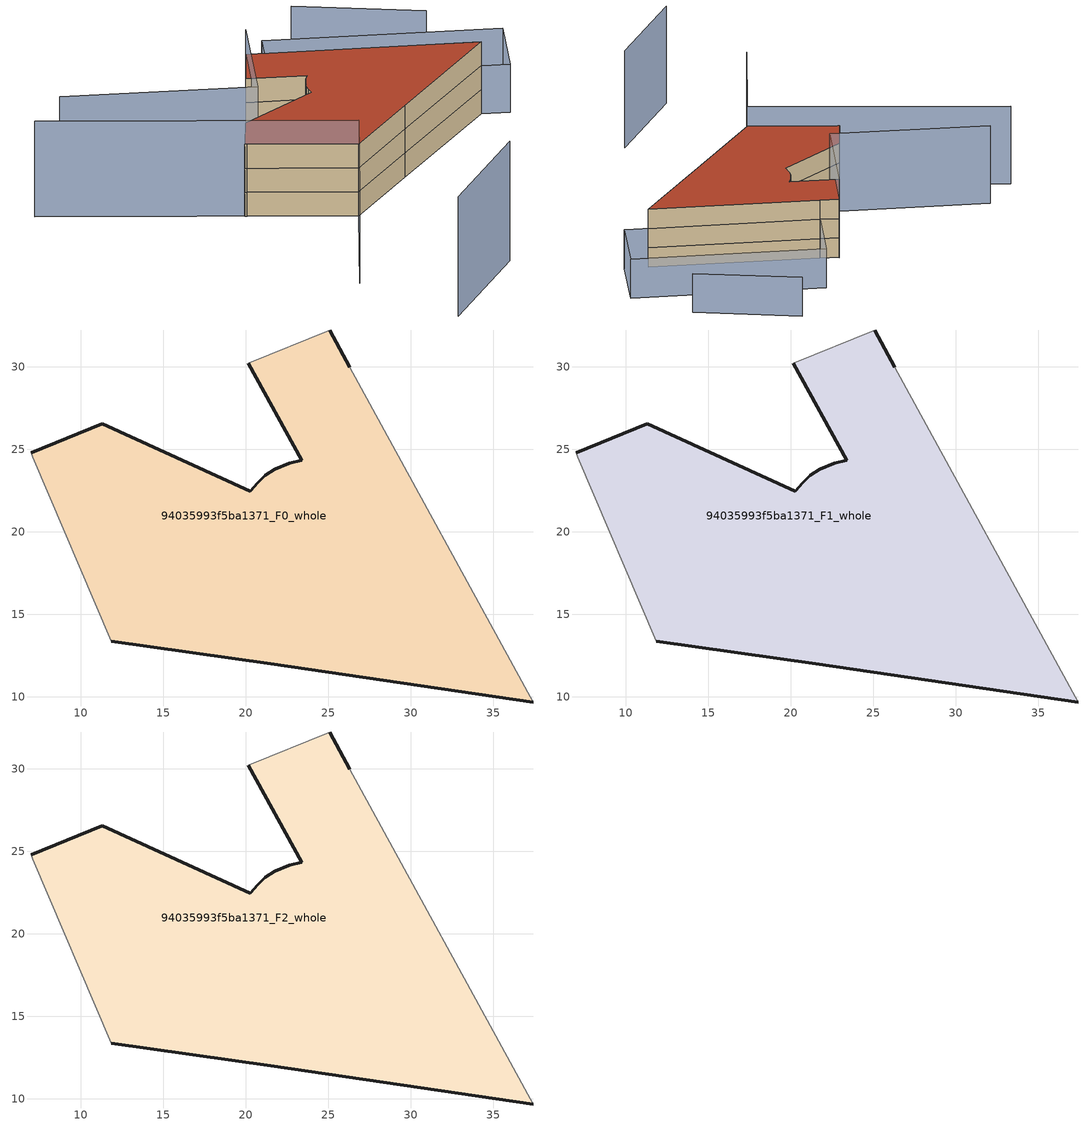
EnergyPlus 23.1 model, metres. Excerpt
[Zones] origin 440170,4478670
94035993f5ba1371_F0_whole
 floor ground (EU_floor_Construction): 26.31,29.98 37.43,9.69 21.51,12 11.83,13.38 7.08,24.54 6.99,24.79 11.3,26.56 20.28,22.48 20.71,22.99 21.19,23.44 21.75,23.81 22.62,24.17 23.39,24.33 20.13,30.22 25.09,32.24 z0
 wall outside (EU_wall_Construction): 26.31,29.98 25.09,32.24 / 20.13,30.22 23.39,24.33 22.62,24.17 21.75,23.81 21.19,23.44 20.71,22.99 20.28,22.48 11.3,26.56 6.99,24.79 / 11.83,13.38 21.51,12 37.43,9.69 z0:3
 wall adiabatic (EU_wall_Construction): 25.09,32.24 20.13,30.22 / 6.99,24.79 7.08,24.54 11.83,13.38 / 37.43,9.69 26.31,29.98 z0:3
94035993f5ba1371_F1_whole
 floor to 94035993f5ba1371_F0_whole (EU_floor_Construction): 26.31,29.98 37.43,9.69 21.51,12 11.83,13.38 7.08,24.54 6.99,24.79 11.3,26.56 20.28,22.48 20.71,22.99 21.19,23.44 21.75,23.81 22.62,24.17 23.39,24.33 20.13,30.22 25.09,32.24 z3
 wall outside (EU_wall_Construction): 26.31,29.98 25.09,32.24 / 20.13,30.22 23.39,24.33 22.62,24.17 21.75,23.81 21.19,23.44 20.71,22.99 20.28,22.48 11.3,26.56 6.99,24.79 / 11.83,13.38 21.51,12 37.43,9.69 z3:6
 wall adiabatic (EU_wall_Construction): 25.09,32.24 20.13,30.22 / 6.99,24.79 7.08,24.54 11.83,13.38 / 37.43,9.69 26.31,29.98 z3:6
94035993f5ba1371_F2_whole
 floor to 94035993f5ba1371_F1_whole (EU_floor_Construction): 26.31,29.98 37.43,9.69 21.51,12 11.83,13.38 7.08,24.54 6.99,24.79 11.3,26.56 20.28,22.48 20.71,22.99 21.19,23.44 21.75,23.81 22.62,24.17 23.39,24.33 20.13,30.22 25.09,32.24 z6
 wall outside (EU_wall_Construction): 26.31,29.98 25.09,32.24 / 20.13,30.22 23.39,24.33 22.62,24.17 21.75,23.81 21.19,23.44 20.71,22.99 20.28,22.48 11.3,26.56 6.99,24.79 / 11.83,13.38 21.51,12 37.43,9.69 z6:9
 wall adiabatic (EU_wall_Construction): 25.09,32.24 20.13,30.22 / 6.99,24.79 7.08,24.54 11.83,13.38 / 37.43,9.69 26.31,29.98 z6:9
 roof outside (EU_roof_Construction): 37.43,9.69 26.31,29.98 25.09,32.24 20.13,30.22 23.39,24.33 22.62,24.17 21.75,23.81 21.19,23.44 20.71,22.99 20.28,22.48 11.3,26.56 6.99,24.79 7.08,24.54 11.83,13.38 21.51,12 z9
shading: 46.2,19.85 41.45,33.74 / 38.96,6.9 26.29,30.01 / 26.29,30.01 33.22,33.81 / 33.22,33.81 45.89,10.7 / 45.89,10.7 38.96,6.9 z0:6; -1.94,45.81 11.84,13.38 / 11.84,13.38 -1.6,7.67 / 25.21,32.3 14.28,26.35 / 14.28,26.35 3.94,45.32 z0:12; -4.05,-5.01 9.17,-5.5 z0:15
[Building]
EU S2 Campaign: North Axis=0; Terrain=City; Solar Distribution=FullExterior
[Site:Location]
Madrid: Latitude=40.5; Longitude=-3.5; Time Zone=1; Elevation=609
[SizingPeriod:WeatherFileDays]
AnnualSizingPeriod: Begin Month=1; Begin Day of Month=1; End Month=12; End Day of Month=31; Day of Week for Start Day=Monday; Use Weather File Daylight Saving Period=No; Use Weather File Rain and Snow Indicators=No
[MATERIAL]
EU_InternalMass_Material: Roughness=MediumRough; Thickness=0.1; Conductivity=1; Density=1800; Specific Heat=900; Thermal Absorptance=0.9; Solar Absorptance=0.7; Visible Absorptance=0.7
[MATERIAL:NOMASS] Roughness=MediumRough; Thermal Absorptance=0.9; Solar Absorptance=0.7; Visible Absorptance=0.7
Name | Thermal Resistance
EU_wall_NoMass | 0.419739
EU_roof_NoMass | 0.352165
EU_floor_NoMass | 0.608284
[CONSTRUCTION]
EU_wall_Construction: EU_wall_NoMass
EU_roof_Construction: EU_roof_NoMass
EU_floor_Construction: EU_floor_NoMass
EU_InternalMass_Construction: EU_InternalMass_Material
[ZONE] Type=1; Multiplier=1; Ceiling Height=autocalculate; Volume=1023.53; Floor Area=autocalculate; Part of Total Floor Area=Yes
94035993f5ba1371_F0_whole; 94035993f5ba1371_F1_whole; 94035993f5ba1371_F2_whole
[INTERNALMASS] Construction=EU_InternalMass_Construction; Surface Area=341.177
Name | Zone or ZoneList
94035993f5ba1371_F0_whole_EU_InternalMass | 94035993f5ba1371_F0_whole
94035993f5ba1371_F1_whole_EU_InternalMass | 94035993f5ba1371_F1_whole
94035993f5ba1371_F2_whole_EU_InternalMass | 94035993f5ba1371_F2_whole
[OTHEREQUIPMENT] Fuel Type=Electricity; Design Level Calculation Method=Watts/Area; Power per Zone Floor Area=1; Fraction Latent=0; Fraction Radiant=0; Fraction Lost=0; Carbon Dioxide Generation Rate=0; EndUse Subcategory=EU_Step8_InternalGains
Name | Zone or ZoneList or Space or SpaceList | Schedule
EU_Step8_InternalGain_94035993f5ba1371_F0_whole_f000 | 94035993f5ba1371_F0_whole | EU_Step8_GainSchedule_94035993f5ba1371_F0_whole_f000
EU_Step8_InternalGain_94035993f5ba1371_F1_whole_f000 | 94035993f5ba1371_F1_whole | EU_Step8_GainSchedule_94035993f5ba1371_F1_whole_f000
EU_Step8_InternalGain_94035993f5ba1371_F2_whole_f000 | 94035993f5ba1371_F2_whole | EU_Step8_GainSchedule_94035993f5ba1371_F2_whole_f000
[ZONEVENTILATION:DESIGNFLOWRATE] Schedule=EU_AlwaysOn; Design Flow Rate Calculation Method=AirChanges/Hour; Air Changes per Hour=0.703302; Ventilation Type=Natural; Fan Pressure Rise=0; Fan Total Efficiency=1; Constant Term Coefficient=1; Temperature Term Coefficient=0; Velocity Term Coefficient=0; Velocity Squared Term Coefficient=0; Minimum Indoor Temperature=-100; Maximum Indoor Temperature=100; Delta Temperature=-100; Minimum Outdoor Temperature=-100; Maximum Outdoor Temperature=100; Maximum Wind Speed=40
Name | Zone or ZoneList or Space or SpaceList
EU_ConstantAir_94035993f5ba1371_F0_whole | 94035993f5ba1371_F0_whole
EU_ConstantAir_94035993f5ba1371_F1_whole | 94035993f5ba1371_F1_whole
EU_ConstantAir_94035993f5ba1371_F2_whole | 94035993f5ba1371_F2_whole
[HVACTEMPLATE:THERMOSTAT] Constant Heating Setpoint=20; Constant Cooling Setpoint=50
EU_HeatOnly_94035993f5ba1371_F0_whole; EU_HeatOnly_94035993f5ba1371_F1_whole; EU_HeatOnly_94035993f5ba1371_F2_whole
[HVACTEMPLATE:ZONE:IDEALLOADSAIRSYSTEM] System Availability Schedule=EU_AlwaysOn; Maximum Heating Supply Air Temperature=50; Minimum Cooling Supply Air Temperature=13; Maximum Heating Supply Air Humidity Ratio=0.0156; Minimum Cooling Supply Air Humidity Ratio=0.0077; Heating Limit=NoLimit; Cooling Limit=NoLimit; Heating Availability Schedule=EU_AlwaysOn; Cooling Availability Schedule=EU_CoolingOff; Dehumidification Control Type=ConstantSensibleHeatRatio; Cooling Sensible Heat Ratio=0.7; Dehumidification Setpoint=60; Humidification Control Type=None; Humidification Setpoint=30; Outdoor Air Method=None; Outdoor Air Flow Rate per Person=0.00944; Outdoor Air Flow Rate per Zone Floor Area=0; Outdoor Air Flow Rate per Zone=0; Demand Controlled Ventilation Type=None; Outdoor Air Economizer Type=NoEconomizer; Heat Recovery Type=None; Sensible Heat Recovery Effectiveness=0.7; Latent Heat Recovery Effectiveness=0.65
Name | Template Thermostat
94035993f5ba1371_F0_whole | EU_HeatOnly_94035993f5ba1371_F0_whole
94035993f5ba1371_F1_whole | EU_HeatOnly_94035993f5ba1371_F1_whole
94035993f5ba1371_F2_whole | EU_HeatOnly_94035993f5ba1371_F2_whole
[SIZING:ZONE] Zone Cooling Design Supply Air Temperature Input Method=SupplyAirTemperature; Zone Cooling Design Supply Air Temperature=13; Zone Heating Design Supply Air Temperature Input Method=SupplyAirTemperature; Zone Heating Design Supply Air Temperature=50; Zone Cooling Design Supply Air Humidity Ratio=0.008; Zone Heating Design Supply Air Humidity Ratio=0.008; Cooling Design Air Flow Method=DesignDay; Cooling Design Air Flow Rate=0; Cooling Minimum Air Flow per Zone Floor Area=0.000762; Cooling Minimum Air Flow=0; Cooling Minimum Air Flow Fraction=0.2; Heating Design Air Flow Method=DesignDay; Heating Design Air Flow Rate=0; Heating Maximum Air Flow per Zone Floor Area=0.002032; Heating Maximum Air Flow=0.141576; Heating Maximum Air Flow Fraction=0.3; Account for Dedicated Outdoor Air System=No; Dedicated Outdoor Air System Control Strategy=NeutralSupplyAir; Dedicated Outdoor Air Low Setpoint Temperature for Design=autosize; Dedicated Outdoor Air High Setpoint Temperature for Design=autosize; Zone Load Sizing Method=Sensible Load Only No Latent Load; Zone Latent Cooling Design Supply Air Humidity Ratio Input Method=HumidityRatioDifference; Zone Cooling Design Supply Air Humidity Ratio Difference=0.005; Zone Latent Heating Design Supply Air Humidity Ratio Input Method=HumidityRatioDifference; Zone Humidification Design Supply Air Humidity Ratio Difference=0.005
94035993f5ba1371_F0_whole; 94035993f5ba1371_F1_whole; 94035993f5ba1371_F2_whole
[SCHEDULE:CONSTANT]
Name | Hourly Value
EU_AlwaysOn | 1
EU_CoolingOff | 0
[SCHEDULE:FILE] Column Number=1; Rows to Skip at Top=0; Number of Hours of Data=8760; Column Separator=Comma; Interpolate to Timestep=No; Minutes per Item=60; Adjust Schedule for Daylight Savings=Yes
Name | File
EU_Step8_GainSchedule_94035993f5ba1371_F0_whole_f000 | ../../schedules/94035993f5ba1371/94035993f5ba1371_F0_whole_f000_gain.csv
EU_Step8_GainSchedule_94035993f5ba1371_F1_whole_f000 | ../../schedules/94035993f5ba1371/94035993f5ba1371_F1_whole_f000_gain.csv
EU_Step8_GainSchedule_94035993f5ba1371_F2_whole_f000 | ../../schedules/94035993f5ba1371/94035993f5ba1371_F2_whole_f000_gain.csv
